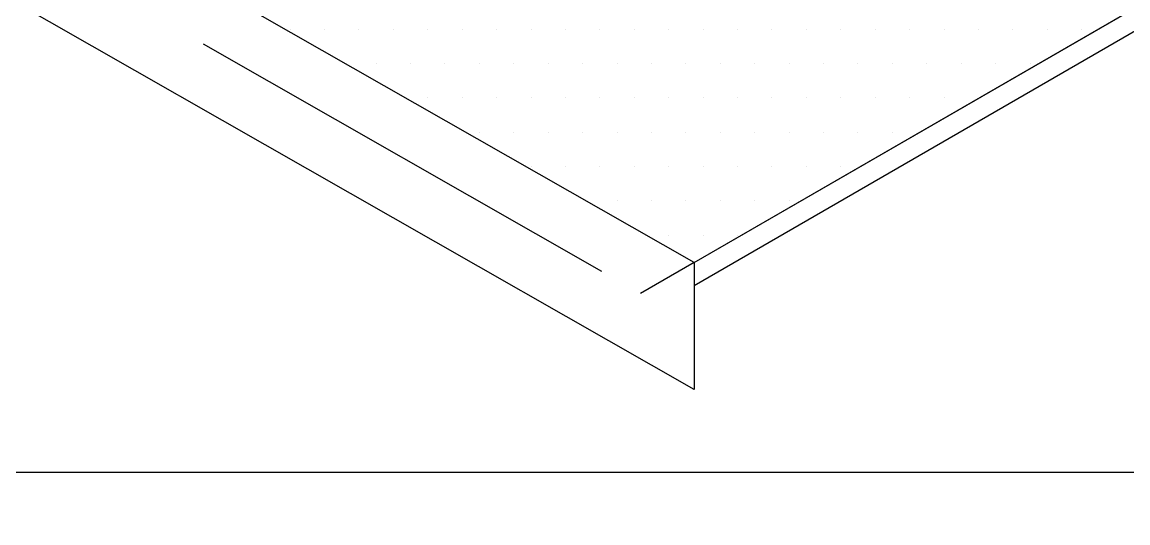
# Model space of a CAD drawing. Extents: x -1140 to 5605, y -816 to 1734.
# Drawn here: x -425.77 to -382.39, y 221.59 to 241.26 of the extents above; entities that cross this region are included whole.
import ezdxf

# ---------------------------------------------------------------- set-up
doc = ezdxf.new("R2010")
doc.units = 0
doc.header["$MEASUREMENT"] = 0
doc.linetypes.add('AI-Linetype-10', pattern=[27.008151, 18.005434, -9.002717])
doc.linetypes.add('AI-Linetype-9', pattern=[27.008151, 18.005434, -9.002717])
for name, color, linetype, lineweight in [('.ATI-HATCH', 7, 'Continuous', 0), ('G-ANNO-TTLB', 7, 'Continuous', 0), ('TYVEK', 7, 'Continuous', 0)]:
    doc.layers.add(name, color=color, linetype=linetype, lineweight=lineweight)

# ---------------------------------------------------------------- blocks, each defined once
blk = doc.blocks.new('Block_20')
at = {"layer": '.ATI-HATCH'}
blk.add_open_spline([(-517.04, 318.302), (-517.04, 318.302), (-525.441, 313.441), (-525.441, 313.441), (-525.441, 313.441), (-533.842, 308.581), (-533.842, 308.581), (-533.842, 308.581), (-399.406, 231.815), (-399.406, 231.815), (-399.406, 231.815), (-382.605, 241.536), (-382.605, 241.536), (-382.605, 241.536), (-517.04, 318.302), (-517.04, 318.302)], degree=3, knots=[0, 0, 0, 0, 1, 1, 1, 2, 2, 2, 3, 3, 3, 4, 4, 4, 5, 5, 5, 5], dxfattribs=at)
at = {"layer": '.ATI-HATCH', "color": 8, "lineweight": 0, "true_color": 0x808080}
for points in [[(-415.261, 240.986), (-415.261, 240.986), (-415.261, 240.986), (-415.261, 240.986)], [(-413.911, 240.986), (-413.911, 240.986), (-413.911, 240.986), (-413.911, 240.986)], [(-412.56, 240.986), (-412.56, 240.986), (-412.56, 240.986), (-412.56, 240.986)], [(-411.21, 240.986), (-411.21, 240.986), (-411.21, 240.986), (-411.21, 240.986)], [(-409.86, 240.986), (-409.86, 240.986), (-409.86, 240.986), (-409.86, 240.986)], [(-408.509, 240.986), (-408.509, 240.986), (-408.509, 240.986), (-408.509, 240.986)], [(-407.159, 240.986), (-407.159, 240.986), (-407.159, 240.986), (-407.159, 240.986)], [(-405.808, 240.986), (-405.808, 240.986), (-405.808, 240.986), (-405.808, 240.986)], [(-404.458, 240.986), (-404.458, 240.986), (-404.458, 240.986), (-404.458, 240.986)], [(-403.108, 240.986), (-403.108, 240.986), (-403.108, 240.986), (-403.108, 240.986)], [(-401.757, 240.986), (-401.757, 240.986), (-401.757, 240.986), (-401.757, 240.986)], [(-400.407, 240.986), (-400.407, 240.986), (-400.407, 240.986), (-400.407, 240.986)], [(-399.056, 240.986), (-399.056, 240.986), (-399.056, 240.986), (-399.056, 240.986)], [(-397.706, 240.986), (-397.706, 240.986), (-397.706, 240.986), (-397.706, 240.986)], [(-396.356, 240.986), (-396.356, 240.986), (-396.356, 240.986), (-396.356, 240.986)], [(-395.005, 240.986), (-395.005, 240.986), (-395.005, 240.986), (-395.005, 240.986)], [(-393.655, 240.986), (-393.655, 240.986), (-393.655, 240.986), (-393.655, 240.986)], [(-392.304, 240.986), (-392.304, 240.986), (-392.304, 240.986), (-392.304, 240.986)], [(-390.954, 240.986), (-390.954, 240.986), (-390.954, 240.986), (-390.954, 240.986)], [(-389.604, 240.986), (-389.604, 240.986), (-389.604, 240.986), (-389.604, 240.986)], [(-388.253, 240.986), (-388.253, 240.986), (-388.253, 240.986), (-388.253, 240.986)], [(-386.903, 240.986), (-386.903, 240.986), (-386.903, 240.986), (-386.903, 240.986)], [(-385.552, 240.986), (-385.552, 240.986), (-385.552, 240.986), (-385.552, 240.986)], [(-384.202, 240.986), (-384.202, 240.986), (-384.202, 240.986), (-384.202, 240.986)], [(-411.885, 239.636), (-411.885, 239.636), (-411.885, 239.636), (-411.885, 239.636)], [(-410.535, 239.636), (-410.535, 239.636), (-410.535, 239.636), (-410.535, 239.636)], [(-409.184, 239.636), (-409.184, 239.636), (-409.184, 239.636), (-409.184, 239.636)], [(-407.834, 239.636), (-407.834, 239.636), (-407.834, 239.636), (-407.834, 239.636)], [(-406.484, 239.636), (-406.484, 239.636), (-406.484, 239.636), (-406.484, 239.636)], [(-405.133, 239.636), (-405.133, 239.636), (-405.133, 239.636), (-405.133, 239.636)], [(-403.783, 239.636), (-403.783, 239.636), (-403.783, 239.636), (-403.783, 239.636)], [(-402.432, 239.636), (-402.432, 239.636), (-402.432, 239.636), (-402.432, 239.636)], [(-401.082, 239.636), (-401.082, 239.636), (-401.082, 239.636), (-401.082, 239.636)], [(-399.732, 239.636), (-399.732, 239.636), (-399.732, 239.636), (-399.732, 239.636)], [(-398.381, 239.636), (-398.381, 239.636), (-398.381, 239.636), (-398.381, 239.636)], [(-397.031, 239.636), (-397.031, 239.636), (-397.031, 239.636), (-397.031, 239.636)], [(-395.68, 239.636), (-395.68, 239.636), (-395.68, 239.636), (-395.68, 239.636)], [(-394.33, 239.636), (-394.33, 239.636), (-394.33, 239.636), (-394.33, 239.636)], [(-392.98, 239.636), (-392.98, 239.636), (-392.98, 239.636), (-392.98, 239.636)], [(-391.629, 239.636), (-391.629, 239.636), (-391.629, 239.636), (-391.629, 239.636)], [(-390.279, 239.636), (-390.279, 239.636), (-390.279, 239.636), (-390.279, 239.636)], [(-388.928, 239.636), (-388.928, 239.636), (-388.928, 239.636), (-388.928, 239.636)], [(-387.578, 239.636), (-387.578, 239.636), (-387.578, 239.636), (-387.578, 239.636)], [(-386.227, 239.636), (-386.227, 239.636), (-386.227, 239.636), (-386.227, 239.636)], [(-409.86, 238.285), (-409.86, 238.285), (-409.86, 238.285), (-409.86, 238.285)], [(-408.509, 238.285), (-408.509, 238.285), (-408.509, 238.285), (-408.509, 238.285)], [(-407.159, 238.285), (-407.159, 238.285), (-407.159, 238.285), (-407.159, 238.285)], [(-405.808, 238.285), (-405.808, 238.285), (-405.808, 238.285), (-405.808, 238.285)], [(-404.458, 238.285), (-404.458, 238.285), (-404.458, 238.285), (-404.458, 238.285)], [(-403.108, 238.285), (-403.108, 238.285), (-403.108, 238.285), (-403.108, 238.285)], [(-401.757, 238.285), (-401.757, 238.285), (-401.757, 238.285), (-401.757, 238.285)], [(-400.407, 238.285), (-400.407, 238.285), (-400.407, 238.285), (-400.407, 238.285)], [(-399.056, 238.285), (-399.056, 238.285), (-399.056, 238.285), (-399.056, 238.285)], [(-397.706, 238.285), (-397.706, 238.285), (-397.706, 238.285), (-397.706, 238.285)], [(-396.356, 238.285), (-396.356, 238.285), (-396.356, 238.285), (-396.356, 238.285)], [(-395.005, 238.285), (-395.005, 238.285), (-395.005, 238.285), (-395.005, 238.285)], [(-393.655, 238.285), (-393.655, 238.285), (-393.655, 238.285), (-393.655, 238.285)], [(-392.304, 238.285), (-392.304, 238.285), (-392.304, 238.285), (-392.304, 238.285)], [(-390.954, 238.285), (-390.954, 238.285), (-390.954, 238.285), (-390.954, 238.285)], [(-389.604, 238.285), (-389.604, 238.285), (-389.604, 238.285), (-389.604, 238.285)], [(-388.253, 238.285), (-388.253, 238.285), (-388.253, 238.285), (-388.253, 238.285)], [(-407.834, 236.935), (-407.834, 236.935), (-407.834, 236.935), (-407.834, 236.935)], [(-406.484, 236.935), (-406.484, 236.935), (-406.484, 236.935), (-406.484, 236.935)], [(-405.133, 236.935), (-405.133, 236.935), (-405.133, 236.935), (-405.133, 236.935)], [(-403.783, 236.935), (-403.783, 236.935), (-403.783, 236.935), (-403.783, 236.935)], [(-402.432, 236.935), (-402.432, 236.935), (-402.432, 236.935), (-402.432, 236.935)], [(-401.082, 236.935), (-401.082, 236.935), (-401.082, 236.935), (-401.082, 236.935)], [(-399.732, 236.935), (-399.732, 236.935), (-399.732, 236.935), (-399.732, 236.935)], [(-398.381, 236.935), (-398.381, 236.935), (-398.381, 236.935), (-398.381, 236.935)], [(-397.031, 236.935), (-397.031, 236.935), (-397.031, 236.935), (-397.031, 236.935)], [(-395.68, 236.935), (-395.68, 236.935), (-395.68, 236.935), (-395.68, 236.935)], [(-394.33, 236.935), (-394.33, 236.935), (-394.33, 236.935), (-394.33, 236.935)], [(-392.98, 236.935), (-392.98, 236.935), (-392.98, 236.935), (-392.98, 236.935)], [(-391.629, 236.935), (-391.629, 236.935), (-391.629, 236.935), (-391.629, 236.935)], [(-405.808, 235.584), (-405.808, 235.584), (-405.808, 235.584), (-405.808, 235.584)], [(-404.458, 235.584), (-404.458, 235.584), (-404.458, 235.584), (-404.458, 235.584)], [(-403.108, 235.584), (-403.108, 235.584), (-403.108, 235.584), (-403.108, 235.584)], [(-401.757, 235.584), (-401.757, 235.584), (-401.757, 235.584), (-401.757, 235.584)], [(-400.407, 235.584), (-400.407, 235.584), (-400.407, 235.584), (-400.407, 235.584)], [(-399.056, 235.584), (-399.056, 235.584), (-399.056, 235.584), (-399.056, 235.584)], [(-397.706, 235.584), (-397.706, 235.584), (-397.706, 235.584), (-397.706, 235.584)], [(-396.356, 235.584), (-396.356, 235.584), (-396.356, 235.584), (-396.356, 235.584)], [(-395.005, 235.584), (-395.005, 235.584), (-395.005, 235.584), (-395.005, 235.584)], [(-393.655, 235.584), (-393.655, 235.584), (-393.655, 235.584), (-393.655, 235.584)], [(-402.432, 234.234), (-402.432, 234.234), (-402.432, 234.234), (-402.432, 234.234)], [(-401.082, 234.234), (-401.082, 234.234), (-401.082, 234.234), (-401.082, 234.234)], [(-399.732, 234.234), (-399.732, 234.234), (-399.732, 234.234), (-399.732, 234.234)], [(-398.381, 234.234), (-398.381, 234.234), (-398.381, 234.234), (-398.381, 234.234)], [(-397.031, 234.234), (-397.031, 234.234), (-397.031, 234.234), (-397.031, 234.234)], [(-395.68, 234.234), (-395.68, 234.234), (-395.68, 234.234), (-395.68, 234.234)], [(-400.407, 232.884), (-400.407, 232.884), (-400.407, 232.884), (-400.407, 232.884)], [(-399.056, 232.884), (-399.056, 232.884), (-399.056, 232.884), (-399.056, 232.884)], [(-397.706, 232.884), (-397.706, 232.884), (-397.706, 232.884), (-397.706, 232.884)]]:
    blk.add_open_spline(points, degree=3, dxfattribs=at)

msp = doc.modelspace()

# ---------------------------------------------------------------- hatches: boundary and pattern name
at = {"layer": 'G-ANNO-TTLB', "true_color": 0xff00ff, "transparency": 33554687}
h = msp.add_hatch(color=6, dxfattribs=at)
edge = h.paths.add_edge_path()
edge.add_spline(control_points=[(1815.435, -731.698), (1815.435, -731.698), (-1114.083, -731.698), (-1114.083, -731.698), (-1114.083, -731.698), (-1114.083, 1725.302), (-1114.083, 1725.302), (-1114.083, 1725.302), (1815.435, 1725.302), (1815.435, 1725.302), (1815.435, 1725.302), (1815.435, -731.698), (1815.435, -731.698)], knot_values=[0, 0, 0, 0, 1, 1, 1, 2, 2, 2, 3, 3, 3, 4, 4, 4, 4], degree=3, periodic=0)
edge = h.paths.add_edge_path()
edge.add_spline(control_points=[(-1105.083, 1716.302), (-1105.083, 1716.302), (-1105.083, -722.698), (-1105.083, -722.698), (-1105.083, -722.698), (1806.435, -722.698), (1806.435, -722.698), (1806.435, -722.698), (1806.435, 1716.302), (1806.435, 1716.302), (1806.435, 1716.302), (-1105.083, 1716.302), (-1105.083, 1716.302)], knot_values=[0, 0, 0, 0, 1, 1, 1, 2, 2, 2, 3, 3, 3, 4, 4, 4, 4], degree=3, periodic=0)
edge.add_line((-1105.083, 1716.302), (-1105.083, 1716.302))

# ---------------------------------------------------------------- linework, layer by layer
at = {"layer": 'G-ANNO-TTLB'}
for points in [[(1815.435, -731.698), (1815.435, -731.698), (-1114.083, -731.698), (-1114.083, -731.698), (-1114.083, -731.698), (-1114.083, 1725.302), (-1114.083, 1725.302), (-1114.083, 1725.302), (1815.435, 1725.302), (1815.435, 1725.302), (1815.435, 1725.302), (1815.435, -731.698), (1815.435, -731.698)], [(-1105.083, 1716.302), (-1105.083, 1716.302), (-1105.083, -722.698), (-1105.083, -722.698), (-1105.083, -722.698), (1806.435, -722.698), (1806.435, -722.698), (1806.435, -722.698), (1806.435, 1716.302), (1806.435, 1716.302), (1806.435, 1716.302), (-1105.083, 1716.302), (-1105.083, 1716.302)]]:
    msp.add_open_spline(points, degree=3, knots=[0, 0, 0, 0, 1, 1, 1, 2, 2, 2, 3, 3, 3, 4, 4, 4, 4], dxfattribs=at)
at = {"layer": 'TYVEK', "color": 4, "lineweight": 25, "true_color": 0x00ffff}
for p, q in [((-399.406, 231.815), (-533.842, 308.581)), ((-399.406, 226.832), (-533.842, 303.597)), ((-399.406, 231.815), (-374.204, 246.396)), ((-399.406, 230.917), (-374.204, 245.498)), ((-399.406, 231.815), (-399.406, 226.832)), ((-399.406, 231.815), (-399.406, 230.917))]:
    msp.add_line(p, q, dxfattribs=at)
at = {"layer": 'TYVEK', "color": 4, "linetype": 'AI-Linetype-10', "lineweight": 25, "true_color": 0x00ffff}
msp.add_line((-535.943, 307.366), (-401.507, 230.6), dxfattribs=at)
at = {"layer": 'TYVEK', "color": 4, "linetype": 'AI-Linetype-9', "lineweight": 25, "true_color": 0x00ffff}
msp.add_line((-399.406, 231.815), (-401.507, 230.6), dxfattribs=at)
at = {"layer": 'TYVEK', "color": 18, "lineweight": 25, "true_color": 0x000000}
msp.add_lwpolyline([(-539.577, 375.882), (-354.73, 375.882), (-354.73, 223.564), (-539.577, 223.564)], close=True, dxfattribs=at)

# ---------------------------------------------------------------- block references
at = {"layer": '.ATI-HATCH'}
msp.add_blockref('Block_20', (0, 0), dxfattribs=at)

doc.saveas('drawing.dxf')
